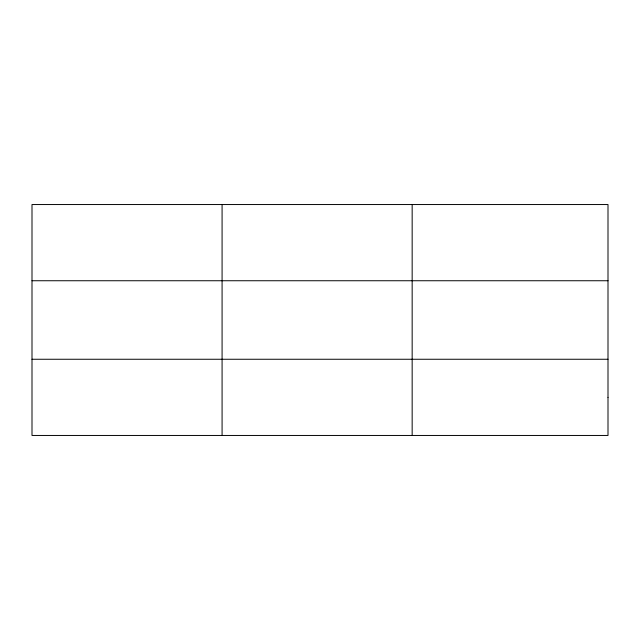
<?xml version="1.0" encoding="UTF-8"?>
<svg xmlns="http://www.w3.org/2000/svg" width="640" height="640" viewBox="0 0 640 640"><rect width="100%" height="100%" fill="white"/><g stroke="black" fill="none" stroke-linecap="round" stroke-linejoin="round"><path stroke-width="0.96" d="M222.08 204.544L222.08 435.456M412.16 204.544L412.16 435.456M32 280.744L608 280.744M32 359.256L608 359.256M608 397.352L608 435.456L32 435.456L32 204.544L608 204.544L608 397.352"/></g></svg>
